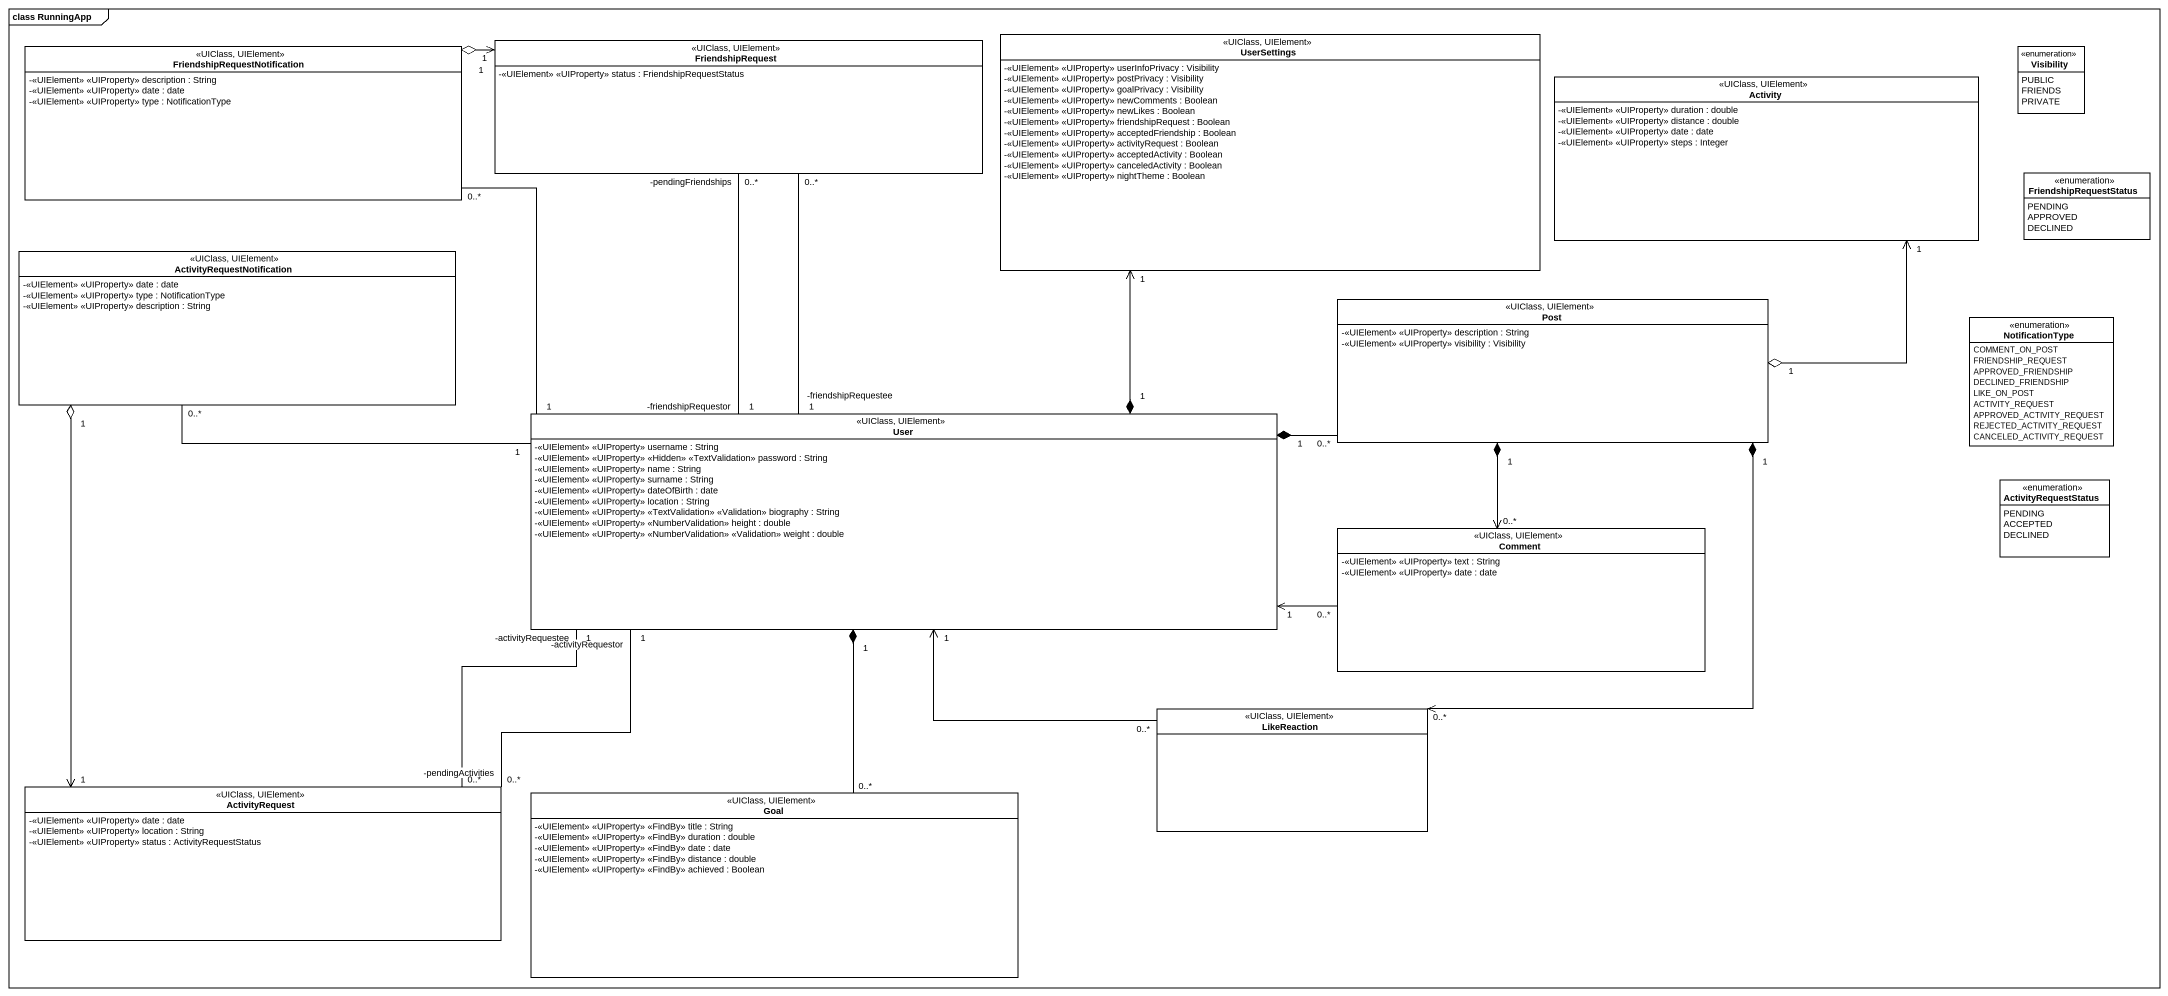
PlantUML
@startuml
mainframe class RunningApp
hide circle
hide empty members
skinparam classAttributeIconSize 0
class UserSettings <<UIClass, UIElement>> {
  -<<UIElement>> <<UIProperty>> userInfoPrivacy : Visibility
  -<<UIElement>> <<UIProperty>> postPrivacy : Visibility
  -<<UIElement>> <<UIProperty>> goalPrivacy : Visibility
  -<<UIElement>> <<UIProperty>> newComments : Boolean
  -<<UIElement>> <<UIProperty>> newLikes : Boolean
  -<<UIElement>> <<UIProperty>> friendshipRequest : Boolean
  -<<UIElement>> <<UIProperty>> acceptedFriendship : Boolean
  -<<UIElement>> <<UIProperty>> activityRequest : Boolean
  -<<UIElement>> <<UIProperty>> acceptedActivity : Boolean
  -<<UIElement>> <<UIProperty>> canceledActivity : Boolean
  -<<UIElement>> <<UIProperty>> nightTheme : Boolean
}
class "FriendshipRequestNotification" as FriendshipRequestNotificatio <<UIClass, UIElement>> {
  -<<UIElement>> <<UIProperty>> description : String
  -<<UIElement>> <<UIProperty>> date : date
  -<<UIElement>> <<UIProperty>> type : NotificationType
}
class FriendshipRequest <<UIClass, UIElement>> {
  -<<UIElement>> <<UIProperty>> status : FriendshipRequestStatus
}
enum Visibility {
  PUBLIC
  FRIENDS
  PRIVATE
}
class Activity <<UIClass, UIElement>> {
  -<<UIElement>> <<UIProperty>> duration : double
  -<<UIElement>> <<UIProperty>> distance : double
  -<<UIElement>> <<UIProperty>> date : date
  -<<UIElement>> <<UIProperty>> steps : Integer
}
enum FriendshipRequestStatus {
  PENDING
  APPROVED
  DECLINED
}
class ActivityRequestNotification <<UIClass, UIElement>> {
  -<<UIElement>> <<UIProperty>> date : date
  -<<UIElement>> <<UIProperty>> type : NotificationType
  -<<UIElement>> <<UIProperty>> description : String
}
class Post <<UIClass, UIElement>> {
  -<<UIElement>> <<UIProperty>> description : String
  -<<UIElement>> <<UIProperty>> visibility : Visibility
}
enum NotificationType {
  COMMENT_ON_POST
  FRIENDSHIP_REQUEST
  APPROVED_FRIENDSHIP
  DECLINED_FRIENDSHIP
  LIKE_ON_POST
  ACTIVITY_REQUEST
  APPROVED_ACTIVITY_REQUEST
  REJECTED_ACTIVITY_REQUEST
  CANCELED_ACTIVITY_REQUEST
}
class User <<UIClass, UIElement>> {
  -<<UIElement>> <<UIProperty>> username : String
  -<<UIElement>> <<UIProperty>> <<Hidden>> <<TextValidation>> password : String
  -<<UIElement>> <<UIProperty>> name : String
  -<<UIElement>> <<UIProperty>> surname : String
  -<<UIElement>> <<UIProperty>> dateOfBirth : date
  -<<UIElement>> <<UIProperty>> location : String
  -<<UIElement>> <<UIProperty>> <<TextValidation>> <<Validation>> biography : String
  -<<UIElement>> <<UIProperty>> <<NumberValidation>> height : double
  -<<UIElement>> <<UIProperty>> <<NumberValidation>> <<Validation>> weight : double
}
enum ActivityRequestStatus {
  PENDING
  ACCEPTED
  DECLINED
}
class Comment <<UIClass, UIElement>> {
  -<<UIElement>> <<UIProperty>> text : String
  -<<UIElement>> <<UIProperty>> date : date
}
class LikeReaction <<UIClass, UIElement>>
class ActivityRequest <<UIClass, UIElement>> {
  -<<UIElement>> <<UIProperty>> date : date
  -<<UIElement>> <<UIProperty>> location : String
  -<<UIElement>> <<UIProperty>> status : ActivityRequestStatus
}
class Goal <<UIClass, UIElement>> {
  -<<UIElement>> <<UIProperty>> <<FindBy>> title : String
  -<<UIElement>> <<UIProperty>> <<FindBy>> duration : double
  -<<UIElement>> <<UIProperty>> <<FindBy>> date : date
  -<<UIElement>> <<UIProperty>> <<FindBy>> distance : double
  -<<UIElement>> <<UIProperty>> <<FindBy>> achieved : Boolean
}
FriendshipRequestNotificatio "1" o-right-> "1" FriendshipRequest
ActivityRequestNotification "1" o--> "1" ActivityRequest
Post "1" o-up-> "1" Activity
Post "1" *--> "0..*" Comment
Post "1" *--> "0..*" LikeReaction
User "1" *-up-> "1" UserSettings
User "1" -up- "0..*" FriendshipRequestNotificatio
User "1\n-friendshipRequestor" -up- "0..*\n-pendingFriendships" FriendshipRequest
User "1\n-friendshipRequestee" -up- "0..*" FriendshipRequest
User "1" -left- "0..*" ActivityRequestNotification
User "1" *-right- "0..*" Post
User "1\n-activityRequestor" -left- "0..*\n-pendingActivities" ActivityRequest
User "1\n-activityRequestee" -left- "0..*" ActivityRequest
User "1" *-- "0..*" Goal
Comment "0..*" -left-> "1" User
LikeReaction "0..*" -up-> "1" User
@enduml
